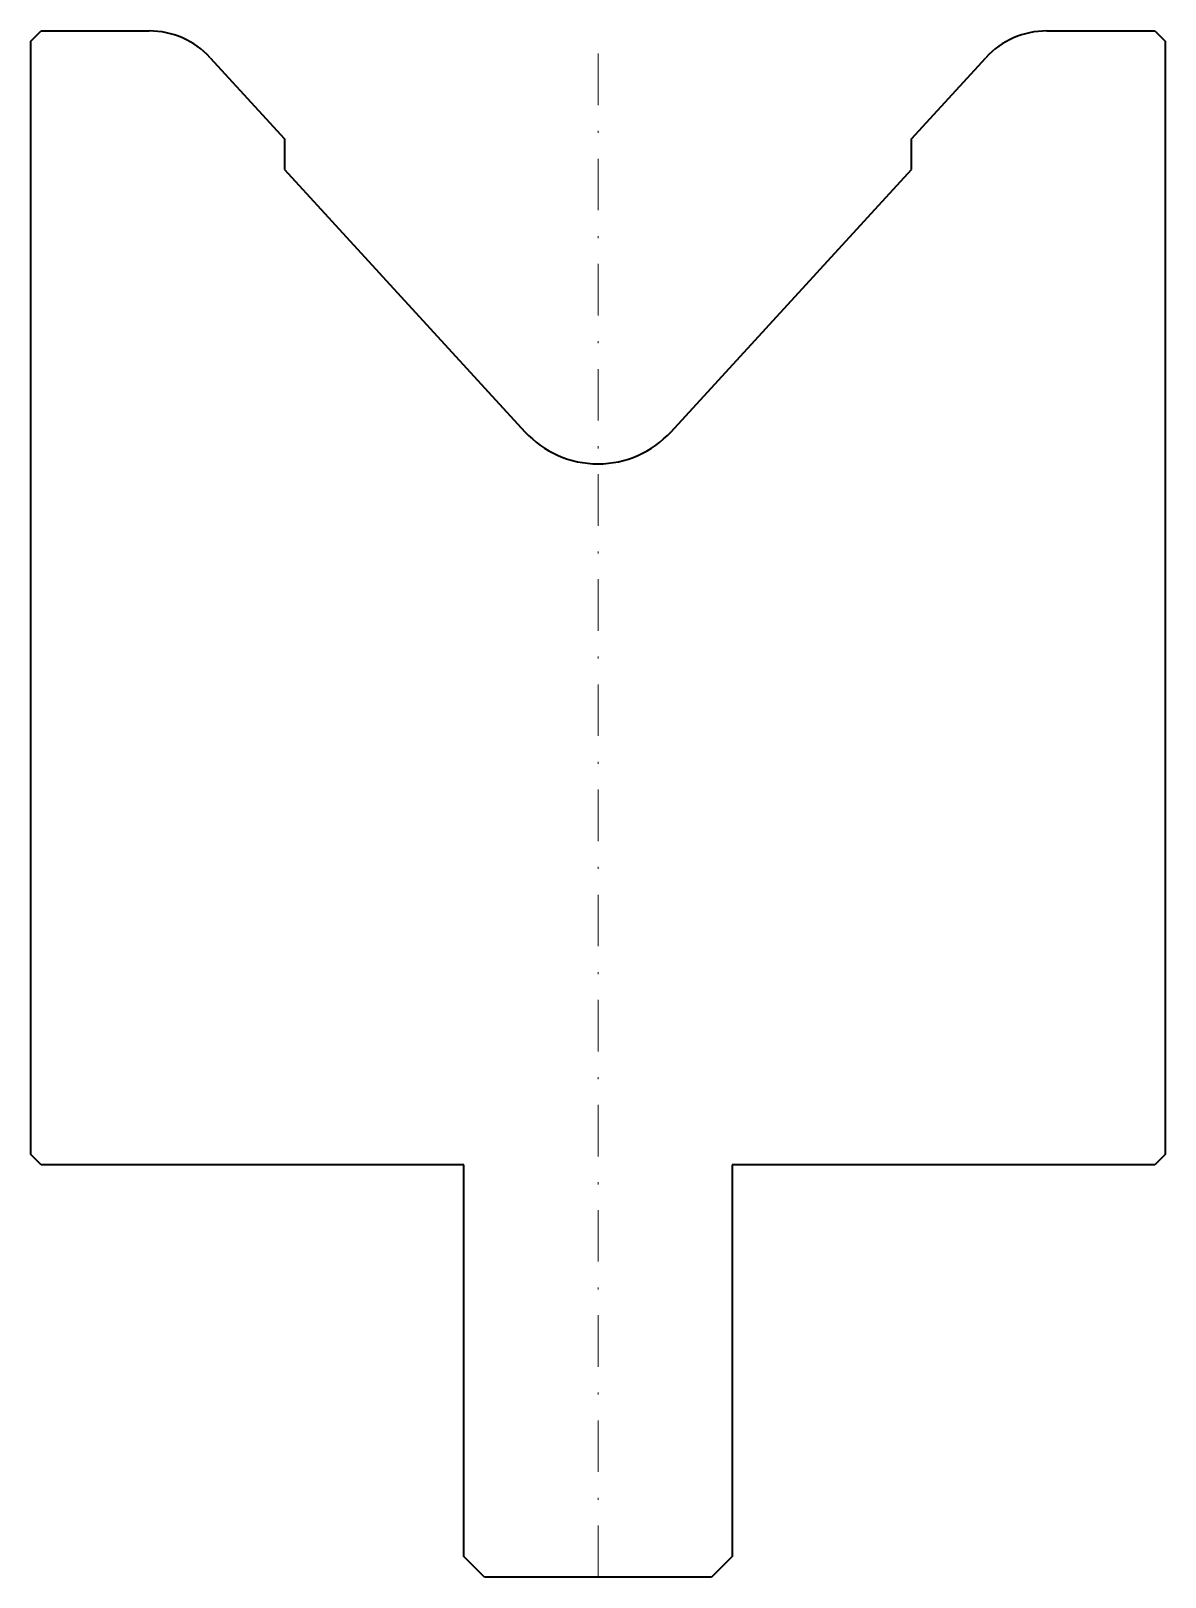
# Model space of a CAD drawing. Header units: millimetres. Extents: x -27.5 to 27.5, y -75 to 0.
import ezdxf

# ---------------------------------------------------------------- set-up
doc = ezdxf.new("R2010")
doc.units = ezdxf.units.MM
doc.header["$LTSCALE"] = 5
doc.linetypes.add('AUSGEZOGEN', pattern=[0])
doc.linetypes.add('DASHDOT', pattern=[1, 0.5, -0.25, 0, -0.25])
doc.layers.add('2', color=7, linetype='Continuous')

msp = doc.modelspace()

# ---------------------------------------------------------------- linework, layer by layer
at = {"layer": '2', "color": 7, "linetype": 'AUSGEZOGEN', "lineweight": 35}
for p, q in [((-27.5, -0.5), (-27, 0)), ((-27, 0), (-21.76, 0)), ((21.76, 0), (27, 0)), ((27, 0), (27.5, -0.5)), ((-27.5, -54.5), (-27.5, -0.5)), ((27.5, -0.5), (27.5, -54.5)), ((-18.811, -1.298), (-15.2, -5.238)), ((15.2, -5.238), (18.811, -1.298)), ((-15.2, -5.238), (-15.2, -6.718)), ((15.2, -6.718), (15.2, -5.238)), ((-15.2, -6.718), (-3.542, -19.441)), ((3.542, -19.441), (15.2, -6.718)), ((-27, -55), (-27.5, -54.5)), ((27.5, -54.5), (27, -55)), ((-6.5, -55), (-27, -55)), ((-6.5, -74), (-6.5, -55)), ((27, -55), (6.5, -55)), ((6.5, -55), (6.5, -74)), ((-5.5, -75), (-6.5, -74)), ((6.5, -74), (5.5, -75)), ((5.5, -75), (-5.5, -75))]:
    msp.add_line(p, q, dxfattribs=at)
at = {"layer": '2', "color": 7, "linetype": 'DASHDOT', "lineweight": 18}
msp.add_line((0, -75), (0, 0), dxfattribs=at)
at = {"layer": '2', "color": 7, "linetype": 'AUSGEZOGEN', "lineweight": 35}
for centre, radius, start, end in [((-21.76, -4), 4, 42.5, 90), ((21.76, -4), 4, 90, 137.5), ((0, -16.196), 4.804, 222.5, 317.5)]:
    msp.add_arc(centre, radius, start, end, dxfattribs=at)

doc.saveas('drawing.dxf')
